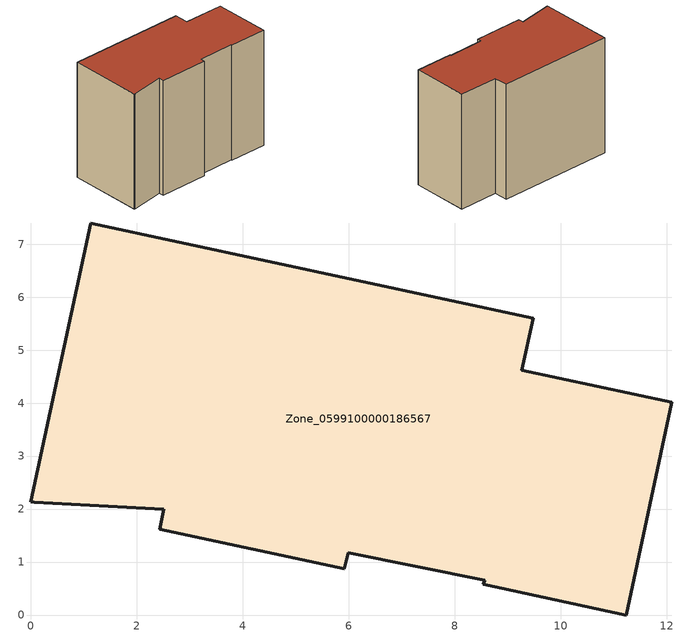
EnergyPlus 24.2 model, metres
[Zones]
Zone_0599100000186567
 floor ground (C_G): 5.99,1.18 5.92,0.87 2.43,1.62 2.51,2 0.06,2.13 0,2.14 1.13,7.4 9.48,5.6 9.27,4.62 12.09,4.01 11.24,0 8.54,0.58 8.56,0.66 z0
 wall outside (C_F): 11.24,0 12.09,4.01 9.27,4.62 9.48,5.6 1.13,7.4 0,2.14 0.06,2.13 2.51,2 2.43,1.62 5.92,0.87 5.99,1.18 8.56,0.66 8.54,0.58 11.24,0 z0:8.51
 roof outside (C_R): 5.92,0.87 5.99,1.18 8.56,0.66 8.54,0.58 11.24,0 12.09,4.01 9.27,4.62 9.48,5.6 1.13,7.4 0,2.14 0.06,2.13 2.51,2 2.43,1.62 z8.51
[BUILDING]
Pand.0599100000186567: North Axis=0; Terrain=City; Loads Convergence Tolerance Value=0.04; Temperature Convergence Tolerance Value=0.4; Solar Distribution=FullExterior; Maximum Number of Warmup Days=25; Minimum Number of Warmup Days=1
[Site:Location]
Rotterdam.The.Hague.AP_ZH_NLD Design_Conditions: Latitude=51.96; Longitude=4.45; Time Zone=1; Elevation=-4.5
[SITE:GROUNDTEMPERATURE:BUILDINGSURFACE]
18, 18, 18, 18, 18, 18, 18, 18, 18, 18, 18, 18
[MATERIAL] Thermal Absorptance=0.9; Solar Absorptance=0.7; Visible Absorptance=0.7
Name | Roughness | Thickness | Conductivity | Density | Specific Heat
G.TC.1975-1991 | MediumSmooth | 0.15 | 0.288461 | 540 | 1210
F.TC.1975-1991 | Rough | 0.3 | 0.230769 | 1920 | 840
R.TC.1975-1991 | MediumRough | 0.2 | 0.153846 | 1500 | 1000
[CONSTRUCTION]
C_G: G.TC.1975-1991
C_F: F.TC.1975-1991
C_R: R.TC.1975-1991
[ZONE]
Zone_0599100000186567: Type=1; Multiplier=1; Ceiling Height=Autocalculate; Volume=Autocalculate; Floor Area=autocalculate; Part of Total Floor Area=Yes
[ZONEINFILTRATION:DESIGNFLOWRATE]
Infil_Zone_0599100000186567: Zone or ZoneList or Space or SpaceList=Zone_0599100000186567; Schedule=AlwaysOn; Design Flow Rate Calculation Method=Flow/Area; Flow Rate per Floor Area=0.003; Constant Term Coefficient=1; Temperature Term Coefficient=0; Velocity Term Coefficient=0; Velocity Squared Term Coefficient=0
[HVACTEMPLATE:ZONE:IDEALLOADSAIRSYSTEM]
Zone_0599100000186567: Maximum Heating Supply Air Temperature=50; Minimum Cooling Supply Air Temperature=13; Maximum Heating Supply Air Humidity Ratio=0.0156; Minimum Cooling Supply Air Humidity Ratio=0.0077; Heating Limit=NoLimit; Cooling Limit=NoLimit; Dehumidification Control Type=ConstantSensibleHeatRatio; Cooling Sensible Heat Ratio=0.7; Dehumidification Setpoint=60; Humidification Control Type=None; Humidification Setpoint=30; Outdoor Air Method=None; Outdoor Air Flow Rate per Person=0.00944; Outdoor Air Flow Rate per Zone Floor Area=0; Outdoor Air Flow Rate per Zone=0; Demand Controlled Ventilation Type=None; Outdoor Air Economizer Type=NoEconomizer; Heat Recovery Type=None; Sensible Heat Recovery Effectiveness=0.7; Latent Heat Recovery Effectiveness=0.65
[ZONECONTROL:THERMOSTAT]
ThermostatControl_Zone_0599100000186567: Zone or ZoneList=Zone_0599100000186567; Control Type Schedule=DualSetpointControlType; Control 1=Thermostat_Zone_0599100000186567; Temperature Difference Between Cutout And Setpoint=0
[THERMOSTATSETPOINT:DUALSETPOINT]
Thermostat_Zone_0599100000186567: Heating Setpoint Temperature Schedule=HeatingSetpoint_Zone_0599100000186567; Cooling Setpoint Temperature Schedule=CoolingSetpoint_Zone_0599100000186567
[SCHEDULE:COMPACT]
HeatingSetpoint_Zone_0599100000186567: Through: 12/31, For: AllDays, Until: 24:00, 21
CoolingSetpoint_Zone_0599100000186567: Through: 12/31, For: AllDays, Until: 24:00, 24
DualSetpointControlType: Through: 12/31, For: AllDays, Until: 24:00, 4
AlwaysOn: Through: 12/31, For: AllDays, Until: 24:00, 1
